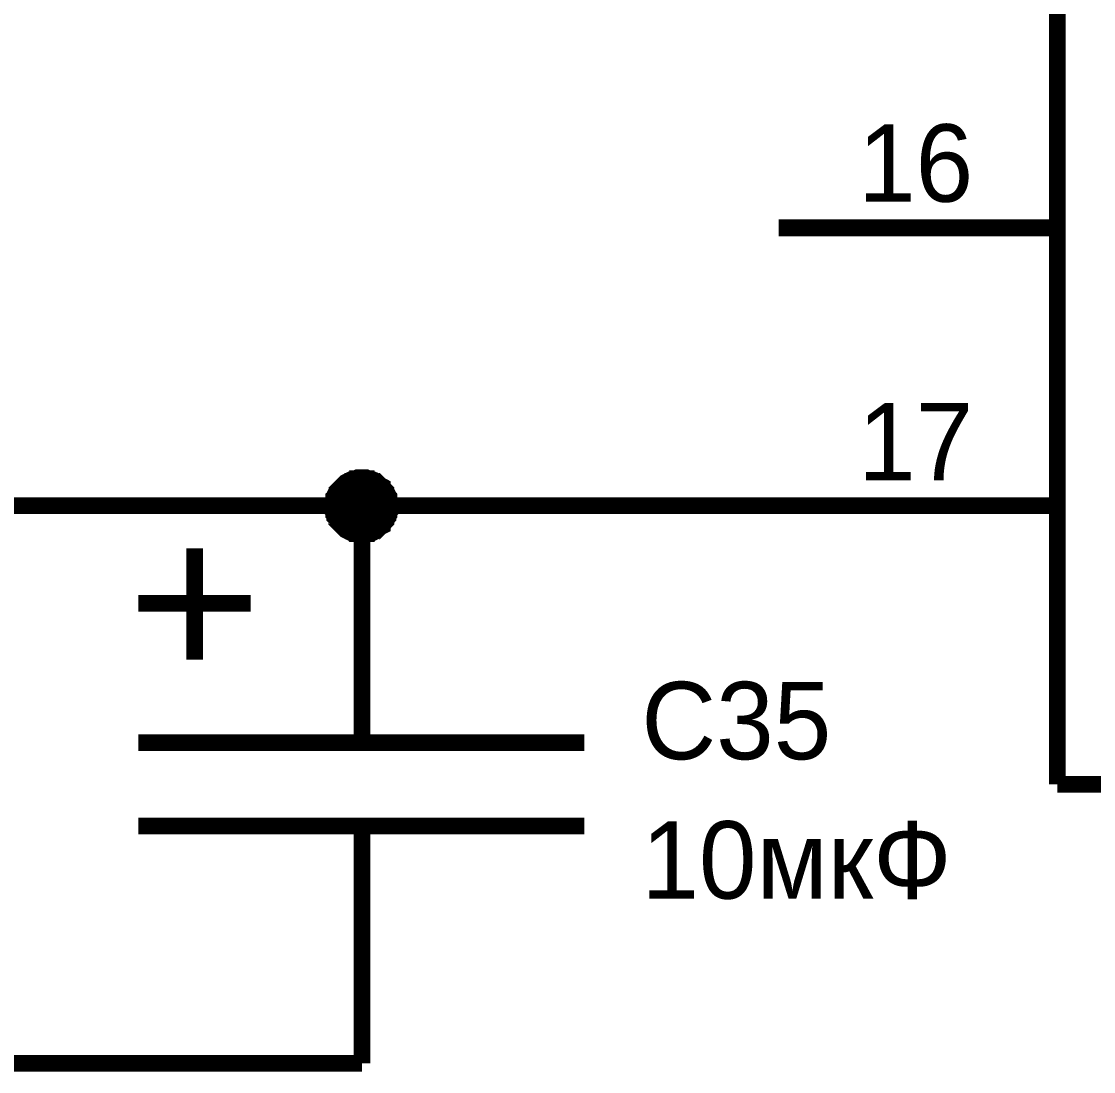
# Model space of a CAD drawing. Extents: x 0 to 594, y 0 to 420.
# Drawn here: x 253.92 to 273.17, y 252.34 to 271.19 of the extents above; entities that cross this region are included whole.
import ezdxf

# ---------------------------------------------------------------- set-up
doc = ezdxf.new("R2010")
doc.units = 0
doc.layers.add('SHEET', color=255, linetype='CONTINUOUS')

msp = doc.modelspace()

# ---------------------------------------------------------------- linework, layer by layer
at = {"layer": 'SHEET'}
for points, const_width in [([(272.516, 257.497), (272.516, 382.493)], 0.3), ([(272.516, 267.486), (267.515, 267.486)], 0.3), ([(259.51, 262.5), (259.51, 262.517), (259.51, 262.552), (259.51, 262.569), (259.528, 262.604), (259.528, 262.622), (259.528, 262.656), (259.545, 262.674), (259.545, 262.691), (259.562, 262.726), (259.58, 262.743), (259.58, 262.761), (259.597, 262.778), (259.615, 262.795), (259.632, 262.813), (259.649, 262.83), (259.667, 262.847), (259.684, 262.865), (259.701, 262.882), (259.719, 262.9), (259.736, 262.917), (259.771, 262.934), (259.788, 262.934), (259.806, 262.952), (259.84, 262.969), (259.858, 262.969), (259.875, 262.986), (259.91, 262.986), (259.927, 262.986), (259.962, 263.004), (259.979, 263.004), (260.014, 263.004), (260.031, 263.004)], 0.3), ([(259.51, 262.5), (259.51, 262.517), (259.51, 262.552), (259.51, 262.569), (259.528, 262.604), (259.528, 262.622), (259.528, 262.656), (259.545, 262.674), (259.545, 262.691), (259.562, 262.726), (259.58, 262.743), (259.58, 262.761), (259.597, 262.778), (259.615, 262.795), (259.632, 262.813), (259.649, 262.83), (259.667, 262.847), (259.684, 262.865), (259.701, 262.882), (259.719, 262.9), (259.736, 262.917), (259.771, 262.934), (259.788, 262.934), (259.806, 262.952), (259.84, 262.969), (259.858, 262.969), (259.875, 262.986), (259.91, 262.986), (259.927, 262.986), (259.962, 263.004), (259.979, 263.004), (260.014, 263.004), (260.031, 263.004)], 0.3), ([(259.51, 262.5), (259.51, 262.517), (259.51, 262.552), (259.51, 262.569), (259.528, 262.604), (259.528, 262.622), (259.528, 262.656), (259.545, 262.674), (259.545, 262.691), (259.562, 262.726), (259.58, 262.743), (259.58, 262.761), (259.597, 262.778), (259.615, 262.795), (259.632, 262.813), (259.649, 262.83), (259.667, 262.847), (259.684, 262.865), (259.701, 262.882), (259.719, 262.9), (259.736, 262.917), (259.771, 262.934), (259.788, 262.934), (259.806, 262.952), (259.84, 262.969), (259.858, 262.969), (259.875, 262.986), (259.91, 262.986), (259.927, 262.986), (259.962, 263.004), (259.979, 263.004), (260.014, 263.004), (260.031, 263.004)], 0.3), ([(259.51, 262.5), (259.51, 262.517), (259.51, 262.552), (259.51, 262.569), (259.528, 262.604), (259.528, 262.622), (259.528, 262.656), (259.545, 262.674), (259.545, 262.691), (259.562, 262.726), (259.58, 262.743), (259.58, 262.761), (259.597, 262.778), (259.615, 262.795), (259.632, 262.813), (259.649, 262.83), (259.667, 262.847), (259.684, 262.865), (259.701, 262.882), (259.719, 262.9), (259.736, 262.917), (259.771, 262.934), (259.788, 262.934), (259.806, 262.952), (259.84, 262.969), (259.858, 262.969), (259.875, 262.986), (259.91, 262.986), (259.927, 262.986), (259.962, 263.004), (259.979, 263.004), (260.014, 263.004), (260.031, 263.004)], 0.3), ([(259.51, 262.5), (259.51, 262.517), (259.51, 262.552), (259.51, 262.569), (259.528, 262.604), (259.528, 262.622), (259.528, 262.656), (259.545, 262.674), (259.545, 262.691), (259.562, 262.726), (259.58, 262.743), (259.58, 262.761), (259.597, 262.778), (259.615, 262.795), (259.632, 262.813), (259.649, 262.83), (259.667, 262.847), (259.684, 262.865), (259.701, 262.882), (259.719, 262.9), (259.736, 262.917), (259.771, 262.934), (259.788, 262.934), (259.806, 262.952), (259.84, 262.969), (259.858, 262.969), (259.875, 262.986), (259.91, 262.986), (259.927, 262.986), (259.962, 263.004), (259.979, 263.004), (260.014, 263.004), (260.031, 263.004)], 0.3), ([(260.031, 263.004), (260.031, 263.004)], 0.3), ([(260.031, 263.004), (260.049, 263.004), (260.083, 263.004), (260.101, 263.004), (260.135, 262.986), (260.153, 262.986), (260.188, 262.986), (260.205, 262.969), (260.222, 262.969), (260.257, 262.952), (260.274, 262.934), (260.292, 262.934), (260.309, 262.917), (260.326, 262.9), (260.344, 262.882), (260.361, 262.865), (260.396, 262.847), (260.396, 262.83), (260.413, 262.813), (260.431, 262.795), (260.448, 262.778), (260.465, 262.761), (260.465, 262.743), (260.483, 262.726), (260.5, 262.691), (260.5, 262.674), (260.517, 262.656), (260.517, 262.622), (260.517, 262.604), (260.535, 262.569), (260.535, 262.552), (260.535, 262.517), (260.535, 262.5)], 0.3), ([(260.031, 263.004), (260.031, 263.004)], 0.3), ([(260.031, 263.004), (260.049, 263.004), (260.083, 263.004), (260.101, 263.004), (260.135, 262.986), (260.153, 262.986), (260.188, 262.986), (260.205, 262.969), (260.222, 262.969), (260.257, 262.952), (260.274, 262.934), (260.292, 262.934), (260.309, 262.917), (260.326, 262.9), (260.344, 262.882), (260.361, 262.865), (260.396, 262.847), (260.396, 262.83), (260.413, 262.813), (260.431, 262.795), (260.448, 262.778), (260.465, 262.761), (260.465, 262.743), (260.483, 262.726), (260.5, 262.691), (260.5, 262.674), (260.517, 262.656), (260.517, 262.622), (260.517, 262.604), (260.535, 262.569), (260.535, 262.552), (260.535, 262.517), (260.535, 262.5)], 0.3), ([(260.031, 263.004), (260.031, 263.004)], 0.3), ([(260.031, 263.004), (260.049, 263.004), (260.083, 263.004), (260.101, 263.004), (260.135, 262.986), (260.153, 262.986), (260.188, 262.986), (260.205, 262.969), (260.222, 262.969), (260.257, 262.952), (260.274, 262.934), (260.292, 262.934), (260.309, 262.917), (260.326, 262.9), (260.344, 262.882), (260.361, 262.865), (260.396, 262.847), (260.396, 262.83), (260.413, 262.813), (260.431, 262.795), (260.448, 262.778), (260.465, 262.761), (260.465, 262.743), (260.483, 262.726), (260.5, 262.691), (260.5, 262.674), (260.517, 262.656), (260.517, 262.622), (260.517, 262.604), (260.535, 262.569), (260.535, 262.552), (260.535, 262.517), (260.535, 262.5)], 0.3), ([(260.031, 263.004), (260.031, 263.004)], 0.3), ([(260.031, 263.004), (260.049, 263.004), (260.083, 263.004), (260.101, 263.004), (260.135, 262.986), (260.153, 262.986), (260.188, 262.986), (260.205, 262.969), (260.222, 262.969), (260.257, 262.952), (260.274, 262.934), (260.292, 262.934), (260.309, 262.917), (260.326, 262.9), (260.344, 262.882), (260.361, 262.865), (260.396, 262.847), (260.396, 262.83), (260.413, 262.813), (260.431, 262.795), (260.448, 262.778), (260.465, 262.761), (260.465, 262.743), (260.483, 262.726), (260.5, 262.691), (260.5, 262.674), (260.517, 262.656), (260.517, 262.622), (260.517, 262.604), (260.535, 262.569), (260.535, 262.552), (260.535, 262.517), (260.535, 262.5)], 0.3), ([(260.031, 263.004), (260.031, 263.004)], 0.3), ([(260.031, 263.004), (260.049, 263.004), (260.083, 263.004), (260.101, 263.004), (260.135, 262.986), (260.153, 262.986), (260.188, 262.986), (260.205, 262.969), (260.222, 262.969), (260.257, 262.952), (260.274, 262.934), (260.292, 262.934), (260.309, 262.917), (260.326, 262.9), (260.344, 262.882), (260.361, 262.865), (260.396, 262.847), (260.396, 262.83), (260.413, 262.813), (260.431, 262.795), (260.448, 262.778), (260.465, 262.761), (260.465, 262.743), (260.483, 262.726), (260.5, 262.691), (260.5, 262.674), (260.517, 262.656), (260.517, 262.622), (260.517, 262.604), (260.535, 262.569), (260.535, 262.552), (260.535, 262.517), (260.535, 262.5)], 0.3), ([(259.51, 262.5), (259.51, 262.517), (259.51, 262.552), (259.51, 262.569), (259.528, 262.604), (259.528, 262.622), (259.528, 262.656), (259.545, 262.674), (259.545, 262.691), (259.562, 262.726), (259.58, 262.743), (259.58, 262.761), (259.597, 262.778), (259.615, 262.795), (259.632, 262.813), (259.649, 262.83), (259.667, 262.847), (259.684, 262.865), (259.701, 262.882), (259.719, 262.9), (259.736, 262.917), (259.771, 262.934), (259.788, 262.934), (259.806, 262.952), (259.84, 262.969), (259.858, 262.969), (259.875, 262.986), (259.91, 262.986), (259.927, 262.986), (259.962, 263.004), (259.979, 263.004), (260.014, 263.004), (260.031, 263.004)], 0.0991), ([(259.51, 262.5), (259.51, 262.517), (259.51, 262.552), (259.51, 262.569), (259.528, 262.604), (259.528, 262.622), (259.528, 262.656), (259.545, 262.674), (259.545, 262.691), (259.562, 262.726), (259.58, 262.743), (259.58, 262.761), (259.597, 262.778), (259.615, 262.795), (259.632, 262.813), (259.649, 262.83), (259.667, 262.847), (259.684, 262.865), (259.701, 262.882), (259.719, 262.9), (259.736, 262.917), (259.771, 262.934), (259.788, 262.934), (259.806, 262.952), (259.84, 262.969), (259.858, 262.969), (259.875, 262.986), (259.91, 262.986), (259.927, 262.986), (259.962, 263.004), (259.979, 263.004), (260.014, 263.004), (260.031, 263.004)], 0.0991), ([(259.51, 262.5), (259.51, 262.517), (259.51, 262.552), (259.51, 262.569), (259.528, 262.604), (259.528, 262.622), (259.528, 262.656), (259.545, 262.674), (259.545, 262.691), (259.562, 262.726), (259.58, 262.743), (259.58, 262.761), (259.597, 262.778), (259.615, 262.795), (259.632, 262.813), (259.649, 262.83), (259.667, 262.847), (259.684, 262.865), (259.701, 262.882), (259.719, 262.9), (259.736, 262.917), (259.771, 262.934), (259.788, 262.934), (259.806, 262.952), (259.84, 262.969), (259.858, 262.969), (259.875, 262.986), (259.91, 262.986), (259.927, 262.986), (259.962, 263.004), (259.979, 263.004), (260.014, 263.004), (260.031, 263.004)], 0.0991), ([(259.51, 262.5), (259.51, 262.517), (259.51, 262.552), (259.51, 262.569), (259.528, 262.604), (259.528, 262.622), (259.528, 262.656), (259.545, 262.674), (259.545, 262.691), (259.562, 262.726), (259.58, 262.743), (259.58, 262.761), (259.597, 262.778), (259.615, 262.795), (259.632, 262.813), (259.649, 262.83), (259.667, 262.847), (259.684, 262.865), (259.701, 262.882), (259.719, 262.9), (259.736, 262.917), (259.771, 262.934), (259.788, 262.934), (259.806, 262.952), (259.84, 262.969), (259.858, 262.969), (259.875, 262.986), (259.91, 262.986), (259.927, 262.986), (259.962, 263.004), (259.979, 263.004), (260.014, 263.004), (260.031, 263.004)], 0.0991), ([(259.51, 262.5), (259.51, 262.517), (259.51, 262.552), (259.51, 262.569), (259.528, 262.604), (259.528, 262.622), (259.528, 262.656), (259.545, 262.674), (259.545, 262.691), (259.562, 262.726), (259.58, 262.743), (259.58, 262.761), (259.597, 262.778), (259.615, 262.795), (259.632, 262.813), (259.649, 262.83), (259.667, 262.847), (259.684, 262.865), (259.701, 262.882), (259.719, 262.9), (259.736, 262.917), (259.771, 262.934), (259.788, 262.934), (259.806, 262.952), (259.84, 262.969), (259.858, 262.969), (259.875, 262.986), (259.91, 262.986), (259.927, 262.986), (259.962, 263.004), (259.979, 263.004), (260.014, 263.004), (260.031, 263.004)], 0.0991), ([(260.031, 263.004), (260.031, 263.004)], 0.0991), ([(260.031, 263.004), (260.049, 263.004), (260.083, 263.004), (260.101, 263.004), (260.135, 262.986), (260.153, 262.986), (260.188, 262.986), (260.205, 262.969), (260.222, 262.969), (260.257, 262.952), (260.274, 262.934), (260.292, 262.934), (260.309, 262.917), (260.326, 262.9), (260.344, 262.882), (260.361, 262.865), (260.396, 262.847), (260.396, 262.83), (260.413, 262.813), (260.431, 262.795), (260.448, 262.778), (260.465, 262.761), (260.465, 262.743), (260.483, 262.726), (260.5, 262.691), (260.5, 262.674), (260.517, 262.656), (260.517, 262.622), (260.517, 262.604), (260.535, 262.569), (260.535, 262.552), (260.535, 262.517), (260.535, 262.5)], 0.0991), ([(260.031, 263.004), (260.031, 263.004)], 0.0991), ([(260.031, 263.004), (260.049, 263.004), (260.083, 263.004), (260.101, 263.004), (260.135, 262.986), (260.153, 262.986), (260.188, 262.986), (260.205, 262.969), (260.222, 262.969), (260.257, 262.952), (260.274, 262.934), (260.292, 262.934), (260.309, 262.917), (260.326, 262.9), (260.344, 262.882), (260.361, 262.865), (260.396, 262.847), (260.396, 262.83), (260.413, 262.813), (260.431, 262.795), (260.448, 262.778), (260.465, 262.761), (260.465, 262.743), (260.483, 262.726), (260.5, 262.691), (260.5, 262.674), (260.517, 262.656), (260.517, 262.622), (260.517, 262.604), (260.535, 262.569), (260.535, 262.552), (260.535, 262.517), (260.535, 262.5)], 0.0991), ([(260.031, 263.004), (260.031, 263.004)], 0.0991), ([(260.031, 263.004), (260.049, 263.004), (260.083, 263.004), (260.101, 263.004), (260.135, 262.986), (260.153, 262.986), (260.188, 262.986), (260.205, 262.969), (260.222, 262.969), (260.257, 262.952), (260.274, 262.934), (260.292, 262.934), (260.309, 262.917), (260.326, 262.9), (260.344, 262.882), (260.361, 262.865), (260.396, 262.847), (260.396, 262.83), (260.413, 262.813), (260.431, 262.795), (260.448, 262.778), (260.465, 262.761), (260.465, 262.743), (260.483, 262.726), (260.5, 262.691), (260.5, 262.674), (260.517, 262.656), (260.517, 262.622), (260.517, 262.604), (260.535, 262.569), (260.535, 262.552), (260.535, 262.517), (260.535, 262.5)], 0.0991), ([(260.031, 263.004), (260.031, 263.004)], 0.0991), ([(260.031, 263.004), (260.049, 263.004), (260.083, 263.004), (260.101, 263.004), (260.135, 262.986), (260.153, 262.986), (260.188, 262.986), (260.205, 262.969), (260.222, 262.969), (260.257, 262.952), (260.274, 262.934), (260.292, 262.934), (260.309, 262.917), (260.326, 262.9), (260.344, 262.882), (260.361, 262.865), (260.396, 262.847), (260.396, 262.83), (260.413, 262.813), (260.431, 262.795), (260.448, 262.778), (260.465, 262.761), (260.465, 262.743), (260.483, 262.726), (260.5, 262.691), (260.5, 262.674), (260.517, 262.656), (260.517, 262.622), (260.517, 262.604), (260.535, 262.569), (260.535, 262.552), (260.535, 262.517), (260.535, 262.5)], 0.0991), ([(260.031, 263.004), (260.031, 263.004)], 0.0991), ([(260.031, 263.004), (260.049, 263.004), (260.083, 263.004), (260.101, 263.004), (260.135, 262.986), (260.153, 262.986), (260.188, 262.986), (260.205, 262.969), (260.222, 262.969), (260.257, 262.952), (260.274, 262.934), (260.292, 262.934), (260.309, 262.917), (260.326, 262.9), (260.344, 262.882), (260.361, 262.865), (260.396, 262.847), (260.396, 262.83), (260.413, 262.813), (260.431, 262.795), (260.448, 262.778), (260.465, 262.761), (260.465, 262.743), (260.483, 262.726), (260.5, 262.691), (260.5, 262.674), (260.517, 262.656), (260.517, 262.622), (260.517, 262.604), (260.535, 262.569), (260.535, 262.552), (260.535, 262.517), (260.535, 262.5)], 0.0991), ([(267.515, 262.5), (260.031, 262.5), (260.031, 262.5), (240.028, 262.5)], 0.3), ([(260.031, 261.979), (260.014, 261.979), (259.979, 261.979), (259.962, 261.979), (259.927, 261.996), (259.91, 261.996), (259.875, 261.996), (259.858, 262.014), (259.84, 262.014), (259.806, 262.031), (259.788, 262.048), (259.771, 262.048), (259.736, 262.066), (259.719, 262.083), (259.701, 262.1), (259.684, 262.118), (259.667, 262.135), (259.649, 262.153), (259.632, 262.17), (259.615, 262.187), (259.597, 262.205), (259.58, 262.222), (259.58, 262.257), (259.562, 262.274), (259.545, 262.292), (259.545, 262.326), (259.528, 262.344), (259.528, 262.361), (259.528, 262.396), (259.51, 262.413), (259.51, 262.448), (259.51, 262.465), (259.51, 262.5)], 0.3), ([(259.51, 262.5), (259.51, 262.5)], 0.3), ([(260.031, 261.979), (260.014, 261.979), (259.979, 261.979), (259.962, 261.979), (259.927, 261.996), (259.91, 261.996), (259.875, 261.996), (259.858, 262.014), (259.84, 262.014), (259.806, 262.031), (259.788, 262.048), (259.771, 262.048), (259.736, 262.066), (259.719, 262.083), (259.701, 262.1), (259.684, 262.118), (259.667, 262.135), (259.649, 262.153), (259.632, 262.17), (259.615, 262.187), (259.597, 262.205), (259.58, 262.222), (259.58, 262.257), (259.562, 262.274), (259.545, 262.292), (259.545, 262.326), (259.528, 262.344), (259.528, 262.361), (259.528, 262.396), (259.51, 262.413), (259.51, 262.448), (259.51, 262.465), (259.51, 262.5)], 0.3), ([(259.51, 262.5), (259.51, 262.5)], 0.3), ([(260.031, 261.979), (260.014, 261.979), (259.979, 261.979), (259.962, 261.979), (259.927, 261.996), (259.91, 261.996), (259.875, 261.996), (259.858, 262.014), (259.84, 262.014), (259.806, 262.031), (259.788, 262.048), (259.771, 262.048), (259.736, 262.066), (259.719, 262.083), (259.701, 262.1), (259.684, 262.118), (259.667, 262.135), (259.649, 262.153), (259.632, 262.17), (259.615, 262.187), (259.597, 262.205), (259.58, 262.222), (259.58, 262.257), (259.562, 262.274), (259.545, 262.292), (259.545, 262.326), (259.528, 262.344), (259.528, 262.361), (259.528, 262.396), (259.51, 262.413), (259.51, 262.448), (259.51, 262.465), (259.51, 262.5)], 0.3), ([(259.51, 262.5), (259.51, 262.5)], 0.3), ([(260.031, 261.979), (260.014, 261.979), (259.979, 261.979), (259.962, 261.979), (259.927, 261.996), (259.91, 261.996), (259.875, 261.996), (259.858, 262.014), (259.84, 262.014), (259.806, 262.031), (259.788, 262.048), (259.771, 262.048), (259.736, 262.066), (259.719, 262.083), (259.701, 262.1), (259.684, 262.118), (259.667, 262.135), (259.649, 262.153), (259.632, 262.17), (259.615, 262.187), (259.597, 262.205), (259.58, 262.222), (259.58, 262.257), (259.562, 262.274), (259.545, 262.292), (259.545, 262.326), (259.528, 262.344), (259.528, 262.361), (259.528, 262.396), (259.51, 262.413), (259.51, 262.448), (259.51, 262.465), (259.51, 262.5)], 0.3), ([(259.51, 262.5), (259.51, 262.5)], 0.3), ([(260.031, 261.979), (260.014, 261.979), (259.979, 261.979), (259.962, 261.979), (259.927, 261.996), (259.91, 261.996), (259.875, 261.996), (259.858, 262.014), (259.84, 262.014), (259.806, 262.031), (259.788, 262.048), (259.771, 262.048), (259.736, 262.066), (259.719, 262.083), (259.701, 262.1), (259.684, 262.118), (259.667, 262.135), (259.649, 262.153), (259.632, 262.17), (259.615, 262.187), (259.597, 262.205), (259.58, 262.222), (259.58, 262.257), (259.562, 262.274), (259.545, 262.292), (259.545, 262.326), (259.528, 262.344), (259.528, 262.361), (259.528, 262.396), (259.51, 262.413), (259.51, 262.448), (259.51, 262.465), (259.51, 262.5)], 0.3), ([(259.51, 262.5), (259.51, 262.5)], 0.3), ([(260.535, 262.5), (260.535, 262.465), (260.535, 262.448), (260.535, 262.413), (260.517, 262.396), (260.517, 262.361), (260.517, 262.344), (260.5, 262.326), (260.5, 262.292), (260.483, 262.274), (260.465, 262.257), (260.465, 262.222), (260.448, 262.205), (260.431, 262.187), (260.413, 262.17), (260.396, 262.153), (260.396, 262.135), (260.361, 262.118), (260.344, 262.1), (260.326, 262.083), (260.309, 262.066), (260.292, 262.048), (260.274, 262.048), (260.257, 262.031), (260.222, 262.014), (260.205, 262.014), (260.188, 261.996), (260.153, 261.996), (260.135, 261.996), (260.101, 261.979), (260.083, 261.979), (260.049, 261.979), (260.031, 261.979)], 0.3), ([(260.031, 258.244), (260.031, 262.5)], 0.3), ([(260.535, 262.5), (260.535, 262.465), (260.535, 262.448), (260.535, 262.413), (260.517, 262.396), (260.517, 262.361), (260.517, 262.344), (260.5, 262.326), (260.5, 262.292), (260.483, 262.274), (260.465, 262.257), (260.465, 262.222), (260.448, 262.205), (260.431, 262.187), (260.413, 262.17), (260.396, 262.153), (260.396, 262.135), (260.361, 262.118), (260.344, 262.1), (260.326, 262.083), (260.309, 262.066), (260.292, 262.048), (260.274, 262.048), (260.257, 262.031), (260.222, 262.014), (260.205, 262.014), (260.188, 261.996), (260.153, 261.996), (260.135, 261.996), (260.101, 261.979), (260.083, 261.979), (260.049, 261.979), (260.031, 261.979)], 0.3), ([(260.535, 262.5), (260.535, 262.465), (260.535, 262.448), (260.535, 262.413), (260.517, 262.396), (260.517, 262.361), (260.517, 262.344), (260.5, 262.326), (260.5, 262.292), (260.483, 262.274), (260.465, 262.257), (260.465, 262.222), (260.448, 262.205), (260.431, 262.187), (260.413, 262.17), (260.396, 262.153), (260.396, 262.135), (260.361, 262.118), (260.344, 262.1), (260.326, 262.083), (260.309, 262.066), (260.292, 262.048), (260.274, 262.048), (260.257, 262.031), (260.222, 262.014), (260.205, 262.014), (260.188, 261.996), (260.153, 261.996), (260.135, 261.996), (260.101, 261.979), (260.083, 261.979), (260.049, 261.979), (260.031, 261.979)], 0.3), ([(260.535, 262.5), (260.535, 262.465), (260.535, 262.448), (260.535, 262.413), (260.517, 262.396), (260.517, 262.361), (260.517, 262.344), (260.5, 262.326), (260.5, 262.292), (260.483, 262.274), (260.465, 262.257), (260.465, 262.222), (260.448, 262.205), (260.431, 262.187), (260.413, 262.17), (260.396, 262.153), (260.396, 262.135), (260.361, 262.118), (260.344, 262.1), (260.326, 262.083), (260.309, 262.066), (260.292, 262.048), (260.274, 262.048), (260.257, 262.031), (260.222, 262.014), (260.205, 262.014), (260.188, 261.996), (260.153, 261.996), (260.135, 261.996), (260.101, 261.979), (260.083, 261.979), (260.049, 261.979), (260.031, 261.979)], 0.3), ([(260.535, 262.5), (260.535, 262.465), (260.535, 262.448), (260.535, 262.413), (260.517, 262.396), (260.517, 262.361), (260.517, 262.344), (260.5, 262.326), (260.5, 262.292), (260.483, 262.274), (260.465, 262.257), (260.465, 262.222), (260.448, 262.205), (260.431, 262.187), (260.413, 262.17), (260.396, 262.153), (260.396, 262.135), (260.361, 262.118), (260.344, 262.1), (260.326, 262.083), (260.309, 262.066), (260.292, 262.048), (260.274, 262.048), (260.257, 262.031), (260.222, 262.014), (260.205, 262.014), (260.188, 261.996), (260.153, 261.996), (260.135, 261.996), (260.101, 261.979), (260.083, 261.979), (260.049, 261.979), (260.031, 261.979)], 0.3), ([(260.535, 262.5), (260.535, 262.5), (260.535, 262.5), (260.535, 262.5), (260.535, 262.5), (260.535, 262.5), (260.535, 262.5), (260.535, 262.5), (260.535, 262.5), (260.535, 262.5), (260.535, 262.5), (260.535, 262.5), (260.535, 262.5), (260.535, 262.5), (260.535, 262.5), (260.535, 262.5), (260.535, 262.5), (260.535, 262.5), (260.535, 262.5), (260.535, 262.5), (260.535, 262.5), (260.535, 262.5), (260.535, 262.5), (260.535, 262.5), (260.535, 262.5), (260.535, 262.5), (260.535, 262.5), (260.535, 262.5), (260.535, 262.5), (260.535, 262.5), (260.535, 262.5), (260.535, 262.5), (260.535, 262.5)], 0.3), ([(260.535, 262.5), (260.535, 262.5)], 0.3), ([(260.535, 262.5), (260.535, 262.5), (260.535, 262.5), (260.535, 262.5), (260.535, 262.5), (260.535, 262.5), (260.535, 262.5), (260.535, 262.5), (260.535, 262.5), (260.535, 262.5), (260.535, 262.5), (260.535, 262.5), (260.535, 262.5), (260.535, 262.5), (260.535, 262.5), (260.535, 262.5), (260.535, 262.5), (260.535, 262.5), (260.535, 262.5), (260.535, 262.5), (260.535, 262.5), (260.535, 262.5), (260.535, 262.5), (260.535, 262.5), (260.535, 262.5), (260.535, 262.5), (260.535, 262.5), (260.535, 262.5), (260.535, 262.5), (260.535, 262.5), (260.535, 262.5), (260.535, 262.5), (260.535, 262.5)], 0.3), ([(260.535, 262.5), (260.535, 262.5)], 0.3), ([(260.535, 262.5), (260.535, 262.5), (260.535, 262.5), (260.535, 262.5), (260.535, 262.5), (260.535, 262.5), (260.535, 262.5), (260.535, 262.5), (260.535, 262.5), (260.535, 262.5), (260.535, 262.5), (260.535, 262.5), (260.535, 262.5), (260.535, 262.5), (260.535, 262.5), (260.535, 262.5), (260.535, 262.5), (260.535, 262.5), (260.535, 262.5), (260.535, 262.5), (260.535, 262.5), (260.535, 262.5), (260.535, 262.5), (260.535, 262.5), (260.535, 262.5), (260.535, 262.5), (260.535, 262.5), (260.535, 262.5), (260.535, 262.5), (260.535, 262.5), (260.535, 262.5), (260.535, 262.5), (260.535, 262.5)], 0.3), ([(260.535, 262.5), (260.535, 262.5)], 0.3), ([(260.535, 262.5), (260.535, 262.5), (260.535, 262.5), (260.535, 262.5), (260.535, 262.5), (260.535, 262.5), (260.535, 262.5), (260.535, 262.5), (260.535, 262.5), (260.535, 262.5), (260.535, 262.5), (260.535, 262.5), (260.535, 262.5), (260.535, 262.5), (260.535, 262.5), (260.535, 262.5), (260.535, 262.5), (260.535, 262.5), (260.535, 262.5), (260.535, 262.5), (260.535, 262.5), (260.535, 262.5), (260.535, 262.5), (260.535, 262.5), (260.535, 262.5), (260.535, 262.5), (260.535, 262.5), (260.535, 262.5), (260.535, 262.5), (260.535, 262.5), (260.535, 262.5), (260.535, 262.5), (260.535, 262.5)], 0.3), ([(260.535, 262.5), (260.535, 262.5)], 0.3), ([(260.535, 262.5), (260.535, 262.5), (260.535, 262.5), (260.535, 262.5), (260.535, 262.5), (260.535, 262.5), (260.535, 262.5), (260.535, 262.5), (260.535, 262.5), (260.535, 262.5), (260.535, 262.5), (260.535, 262.5), (260.535, 262.5), (260.535, 262.5), (260.535, 262.5), (260.535, 262.5), (260.535, 262.5), (260.535, 262.5), (260.535, 262.5), (260.535, 262.5), (260.535, 262.5), (260.535, 262.5), (260.535, 262.5), (260.535, 262.5), (260.535, 262.5), (260.535, 262.5), (260.535, 262.5), (260.535, 262.5), (260.535, 262.5), (260.535, 262.5), (260.535, 262.5), (260.535, 262.5), (260.535, 262.5)], 0.3), ([(260.535, 262.5), (260.535, 262.5)], 0.3), ([(272.516, 262.5), (267.515, 262.5)], 0.3), ([(260.031, 261.979), (260.014, 261.979), (259.979, 261.979), (259.962, 261.979), (259.927, 261.996), (259.91, 261.996), (259.875, 261.996), (259.858, 262.014), (259.84, 262.014), (259.806, 262.031), (259.788, 262.048), (259.771, 262.048), (259.736, 262.066), (259.719, 262.083), (259.701, 262.1), (259.684, 262.118), (259.667, 262.135), (259.649, 262.153), (259.632, 262.17), (259.615, 262.187), (259.597, 262.205), (259.58, 262.222), (259.58, 262.257), (259.562, 262.274), (259.545, 262.292), (259.545, 262.326), (259.528, 262.344), (259.528, 262.361), (259.528, 262.396), (259.51, 262.413), (259.51, 262.448), (259.51, 262.465), (259.51, 262.5)], 0.0991), ([(259.51, 262.5), (259.51, 262.5)], 0.0991), ([(260.031, 261.979), (260.014, 261.979), (259.979, 261.979), (259.962, 261.979), (259.927, 261.996), (259.91, 261.996), (259.875, 261.996), (259.858, 262.014), (259.84, 262.014), (259.806, 262.031), (259.788, 262.048), (259.771, 262.048), (259.736, 262.066), (259.719, 262.083), (259.701, 262.1), (259.684, 262.118), (259.667, 262.135), (259.649, 262.153), (259.632, 262.17), (259.615, 262.187), (259.597, 262.205), (259.58, 262.222), (259.58, 262.257), (259.562, 262.274), (259.545, 262.292), (259.545, 262.326), (259.528, 262.344), (259.528, 262.361), (259.528, 262.396), (259.51, 262.413), (259.51, 262.448), (259.51, 262.465), (259.51, 262.5)], 0.0991), ([(259.51, 262.5), (259.51, 262.5)], 0.0991), ([(260.031, 261.979), (260.014, 261.979), (259.979, 261.979), (259.962, 261.979), (259.927, 261.996), (259.91, 261.996), (259.875, 261.996), (259.858, 262.014), (259.84, 262.014), (259.806, 262.031), (259.788, 262.048), (259.771, 262.048), (259.736, 262.066), (259.719, 262.083), (259.701, 262.1), (259.684, 262.118), (259.667, 262.135), (259.649, 262.153), (259.632, 262.17), (259.615, 262.187), (259.597, 262.205), (259.58, 262.222), (259.58, 262.257), (259.562, 262.274), (259.545, 262.292), (259.545, 262.326), (259.528, 262.344), (259.528, 262.361), (259.528, 262.396), (259.51, 262.413), (259.51, 262.448), (259.51, 262.465), (259.51, 262.5)], 0.0991), ([(259.51, 262.5), (259.51, 262.5)], 0.0991), ([(260.031, 261.979), (260.014, 261.979), (259.979, 261.979), (259.962, 261.979), (259.927, 261.996), (259.91, 261.996), (259.875, 261.996), (259.858, 262.014), (259.84, 262.014), (259.806, 262.031), (259.788, 262.048), (259.771, 262.048), (259.736, 262.066), (259.719, 262.083), (259.701, 262.1), (259.684, 262.118), (259.667, 262.135), (259.649, 262.153), (259.632, 262.17), (259.615, 262.187), (259.597, 262.205), (259.58, 262.222), (259.58, 262.257), (259.562, 262.274), (259.545, 262.292), (259.545, 262.326), (259.528, 262.344), (259.528, 262.361), (259.528, 262.396), (259.51, 262.413), (259.51, 262.448), (259.51, 262.465), (259.51, 262.5)], 0.0991), ([(259.51, 262.5), (259.51, 262.5)], 0.0991), ([(260.031, 261.979), (260.014, 261.979), (259.979, 261.979), (259.962, 261.979), (259.927, 261.996), (259.91, 261.996), (259.875, 261.996), (259.858, 262.014), (259.84, 262.014), (259.806, 262.031), (259.788, 262.048), (259.771, 262.048), (259.736, 262.066), (259.719, 262.083), (259.701, 262.1), (259.684, 262.118), (259.667, 262.135), (259.649, 262.153), (259.632, 262.17), (259.615, 262.187), (259.597, 262.205), (259.58, 262.222), (259.58, 262.257), (259.562, 262.274), (259.545, 262.292), (259.545, 262.326), (259.528, 262.344), (259.528, 262.361), (259.528, 262.396), (259.51, 262.413), (259.51, 262.448), (259.51, 262.465), (259.51, 262.5)], 0.0991), ([(259.51, 262.5), (259.51, 262.5)], 0.0991), ([(260.535, 262.5), (260.535, 262.465), (260.535, 262.448), (260.535, 262.413), (260.517, 262.396), (260.517, 262.361), (260.517, 262.344), (260.5, 262.326), (260.5, 262.292), (260.483, 262.274), (260.465, 262.257), (260.465, 262.222), (260.448, 262.205), (260.431, 262.187), (260.413, 262.17), (260.396, 262.153), (260.396, 262.135), (260.361, 262.118), (260.344, 262.1), (260.326, 262.083), (260.309, 262.066), (260.292, 262.048), (260.274, 262.048), (260.257, 262.031), (260.222, 262.014), (260.205, 262.014), (260.188, 261.996), (260.153, 261.996), (260.135, 261.996), (260.101, 261.979), (260.083, 261.979), (260.049, 261.979), (260.031, 261.979)], 0.0991), ([(260.535, 262.5), (260.535, 262.465), (260.535, 262.448), (260.535, 262.413), (260.517, 262.396), (260.517, 262.361), (260.517, 262.344), (260.5, 262.326), (260.5, 262.292), (260.483, 262.274), (260.465, 262.257), (260.465, 262.222), (260.448, 262.205), (260.431, 262.187), (260.413, 262.17), (260.396, 262.153), (260.396, 262.135), (260.361, 262.118), (260.344, 262.1), (260.326, 262.083), (260.309, 262.066), (260.292, 262.048), (260.274, 262.048), (260.257, 262.031), (260.222, 262.014), (260.205, 262.014), (260.188, 261.996), (260.153, 261.996), (260.135, 261.996), (260.101, 261.979), (260.083, 261.979), (260.049, 261.979), (260.031, 261.979)], 0.0991), ([(260.535, 262.5), (260.535, 262.465), (260.535, 262.448), (260.535, 262.413), (260.517, 262.396), (260.517, 262.361), (260.517, 262.344), (260.5, 262.326), (260.5, 262.292), (260.483, 262.274), (260.465, 262.257), (260.465, 262.222), (260.448, 262.205), (260.431, 262.187), (260.413, 262.17), (260.396, 262.153), (260.396, 262.135), (260.361, 262.118), (260.344, 262.1), (260.326, 262.083), (260.309, 262.066), (260.292, 262.048), (260.274, 262.048), (260.257, 262.031), (260.222, 262.014), (260.205, 262.014), (260.188, 261.996), (260.153, 261.996), (260.135, 261.996), (260.101, 261.979), (260.083, 261.979), (260.049, 261.979), (260.031, 261.979)], 0.0991), ([(260.535, 262.5), (260.535, 262.465), (260.535, 262.448), (260.535, 262.413), (260.517, 262.396), (260.517, 262.361), (260.517, 262.344), (260.5, 262.326), (260.5, 262.292), (260.483, 262.274), (260.465, 262.257), (260.465, 262.222), (260.448, 262.205), (260.431, 262.187), (260.413, 262.17), (260.396, 262.153), (260.396, 262.135), (260.361, 262.118), (260.344, 262.1), (260.326, 262.083), (260.309, 262.066), (260.292, 262.048), (260.274, 262.048), (260.257, 262.031), (260.222, 262.014), (260.205, 262.014), (260.188, 261.996), (260.153, 261.996), (260.135, 261.996), (260.101, 261.979), (260.083, 261.979), (260.049, 261.979), (260.031, 261.979)], 0.0991), ([(260.535, 262.5), (260.535, 262.465), (260.535, 262.448), (260.535, 262.413), (260.517, 262.396), (260.517, 262.361), (260.517, 262.344), (260.5, 262.326), (260.5, 262.292), (260.483, 262.274), (260.465, 262.257), (260.465, 262.222), (260.448, 262.205), (260.431, 262.187), (260.413, 262.17), (260.396, 262.153), (260.396, 262.135), (260.361, 262.118), (260.344, 262.1), (260.326, 262.083), (260.309, 262.066), (260.292, 262.048), (260.274, 262.048), (260.257, 262.031), (260.222, 262.014), (260.205, 262.014), (260.188, 261.996), (260.153, 261.996), (260.135, 261.996), (260.101, 261.979), (260.083, 261.979), (260.049, 261.979), (260.031, 261.979)], 0.0991), ([(260.535, 262.5), (260.535, 262.5), (260.535, 262.5), (260.535, 262.5), (260.535, 262.5), (260.535, 262.5), (260.535, 262.5), (260.535, 262.5), (260.535, 262.5), (260.535, 262.5), (260.535, 262.5), (260.535, 262.5), (260.535, 262.5), (260.535, 262.5), (260.535, 262.5), (260.535, 262.5), (260.535, 262.5), (260.535, 262.5), (260.535, 262.5), (260.535, 262.5), (260.535, 262.5), (260.535, 262.5), (260.535, 262.5), (260.535, 262.5), (260.535, 262.5), (260.535, 262.5), (260.535, 262.5), (260.535, 262.5), (260.535, 262.5), (260.535, 262.5), (260.535, 262.5), (260.535, 262.5), (260.535, 262.5)], 0.0991), ([(260.535, 262.5), (260.535, 262.5)], 0.0991), ([(260.535, 262.5), (260.535, 262.5), (260.535, 262.5), (260.535, 262.5), (260.535, 262.5), (260.535, 262.5), (260.535, 262.5), (260.535, 262.5), (260.535, 262.5), (260.535, 262.5), (260.535, 262.5), (260.535, 262.5), (260.535, 262.5), (260.535, 262.5), (260.535, 262.5), (260.535, 262.5), (260.535, 262.5), (260.535, 262.5), (260.535, 262.5), (260.535, 262.5), (260.535, 262.5), (260.535, 262.5), (260.535, 262.5), (260.535, 262.5), (260.535, 262.5), (260.535, 262.5), (260.535, 262.5), (260.535, 262.5), (260.535, 262.5), (260.535, 262.5), (260.535, 262.5), (260.535, 262.5), (260.535, 262.5)], 0.0991), ([(260.535, 262.5), (260.535, 262.5)], 0.0991), ([(260.535, 262.5), (260.535, 262.5), (260.535, 262.5), (260.535, 262.5), (260.535, 262.5), (260.535, 262.5), (260.535, 262.5), (260.535, 262.5), (260.535, 262.5), (260.535, 262.5), (260.535, 262.5), (260.535, 262.5), (260.535, 262.5), (260.535, 262.5), (260.535, 262.5), (260.535, 262.5), (260.535, 262.5), (260.535, 262.5), (260.535, 262.5), (260.535, 262.5), (260.535, 262.5), (260.535, 262.5), (260.535, 262.5), (260.535, 262.5), (260.535, 262.5), (260.535, 262.5), (260.535, 262.5), (260.535, 262.5), (260.535, 262.5), (260.535, 262.5), (260.535, 262.5), (260.535, 262.5), (260.535, 262.5)], 0.0991), ([(260.535, 262.5), (260.535, 262.5)], 0.0991), ([(260.535, 262.5), (260.535, 262.5), (260.535, 262.5), (260.535, 262.5), (260.535, 262.5), (260.535, 262.5), (260.535, 262.5), (260.535, 262.5), (260.535, 262.5), (260.535, 262.5), (260.535, 262.5), (260.535, 262.5), (260.535, 262.5), (260.535, 262.5), (260.535, 262.5), (260.535, 262.5), (260.535, 262.5), (260.535, 262.5), (260.535, 262.5), (260.535, 262.5), (260.535, 262.5), (260.535, 262.5), (260.535, 262.5), (260.535, 262.5), (260.535, 262.5), (260.535, 262.5), (260.535, 262.5), (260.535, 262.5), (260.535, 262.5), (260.535, 262.5), (260.535, 262.5), (260.535, 262.5), (260.535, 262.5)], 0.0991), ([(260.535, 262.5), (260.535, 262.5)], 0.0991), ([(260.535, 262.5), (260.535, 262.5), (260.535, 262.5), (260.535, 262.5), (260.535, 262.5), (260.535, 262.5), (260.535, 262.5), (260.535, 262.5), (260.535, 262.5), (260.535, 262.5), (260.535, 262.5), (260.535, 262.5), (260.535, 262.5), (260.535, 262.5), (260.535, 262.5), (260.535, 262.5), (260.535, 262.5), (260.535, 262.5), (260.535, 262.5), (260.535, 262.5), (260.535, 262.5), (260.535, 262.5), (260.535, 262.5), (260.535, 262.5), (260.535, 262.5), (260.535, 262.5), (260.535, 262.5), (260.535, 262.5), (260.535, 262.5), (260.535, 262.5), (260.535, 262.5), (260.535, 262.5), (260.535, 262.5)], 0.0991), ([(260.535, 262.5), (260.535, 262.5)], 0.0991), ([(260.031, 261.979), (260.031, 261.979)], 0.3), ([(260.031, 261.979), (260.031, 261.979)], 0.3), ([(260.031, 261.979), (260.031, 261.979)], 0.3), ([(260.031, 261.979), (260.031, 261.979)], 0.3), ([(260.031, 261.979), (260.031, 261.979)], 0.3), ([(260.031, 261.979), (260.031, 261.979)], 0.0991), ([(260.031, 261.979), (260.031, 261.979)], 0.0991), ([(260.031, 261.979), (260.031, 261.979)], 0.0991), ([(260.031, 261.979), (260.031, 261.979)], 0.0991), ([(260.031, 261.979), (260.031, 261.979)], 0.0991), ([(257.027, 259.738), (257.027, 261.736)], 0.3), ([(256.02, 260.745), (258.034, 260.745)], 0.3), ([(256.02, 258.244), (264.025, 258.244)], 0.3), ([(332.493, 257.497), (272.516, 257.497)], 0.3), ([(256.02, 256.75), (264.025, 256.75)], 0.3), ([(260.031, 256.75), (260.031, 252.493)], 0.3), ([(240.028, 252.493), (260.031, 252.493)], 0.3)]:
    msp.add_lwpolyline(points, dxfattribs=dict(at, const_width=const_width))
at = {"layer": 'SHEET', "const_width": 0.508}
msp.add_lwpolyline([(259.746, 262.5, 1), (260.254, 262.5, 1)], format="xyb", close=True, dxfattribs=at)

# ---------------------------------------------------------------- texts
at = {"layer": 'SHEET'}
for s, p in [('16', (268.939, 267.955)), ('17', (268.939, 262.952)), ('C35', (265.05, 257.948)), ('10мкФ', (265.05, 255.447))]:
    msp.add_text(s, height=1.3898, dxfattribs=at).set_placement(p)

doc.saveas('drawing.dxf')
